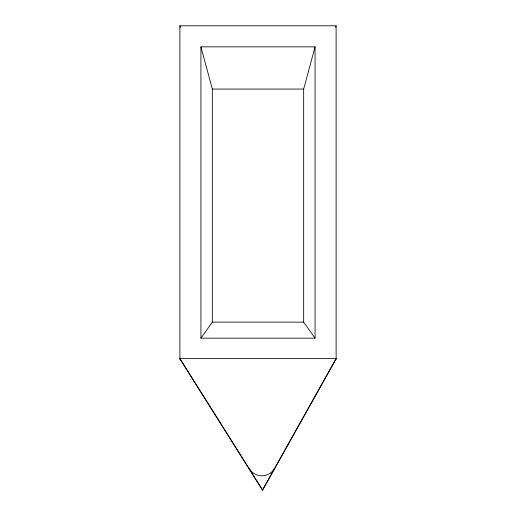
<?xml version="1.0" encoding="UTF-8"?>
<svg xmlns="http://www.w3.org/2000/svg" width="516" height="516" viewBox="0 0 516 516"><rect width="100%" height="100%" fill="white"/><g stroke="black" fill="none" stroke-linecap="round" stroke-linejoin="round"><path stroke-width="0.77" d="M315.076 338.173L303.66 322.139L303.66 89.068L315.076 46.84L200.924 46.84L200.924 338.173L315.076 338.173L315.076 46.84M335.6 27.322L336.116 25.8L179.884 25.8L179.884 359.213M262.592 489.748L336.116 358.497L179.884 358.497L262.592 490.2L179.884 358.942M262.592 490.2L336.116 358.942M200.924 338.173L212.34 322.139L212.34 89.068L200.924 46.84M212.34 89.068L303.66 89.068M212.34 322.139L303.66 322.139M179.884 25.8L180.4 27.322M336.116 25.8L336.116 359.213M274.557 468.393A14.558 14.558 0 0 1 249.544 469.038"/></g></svg>
